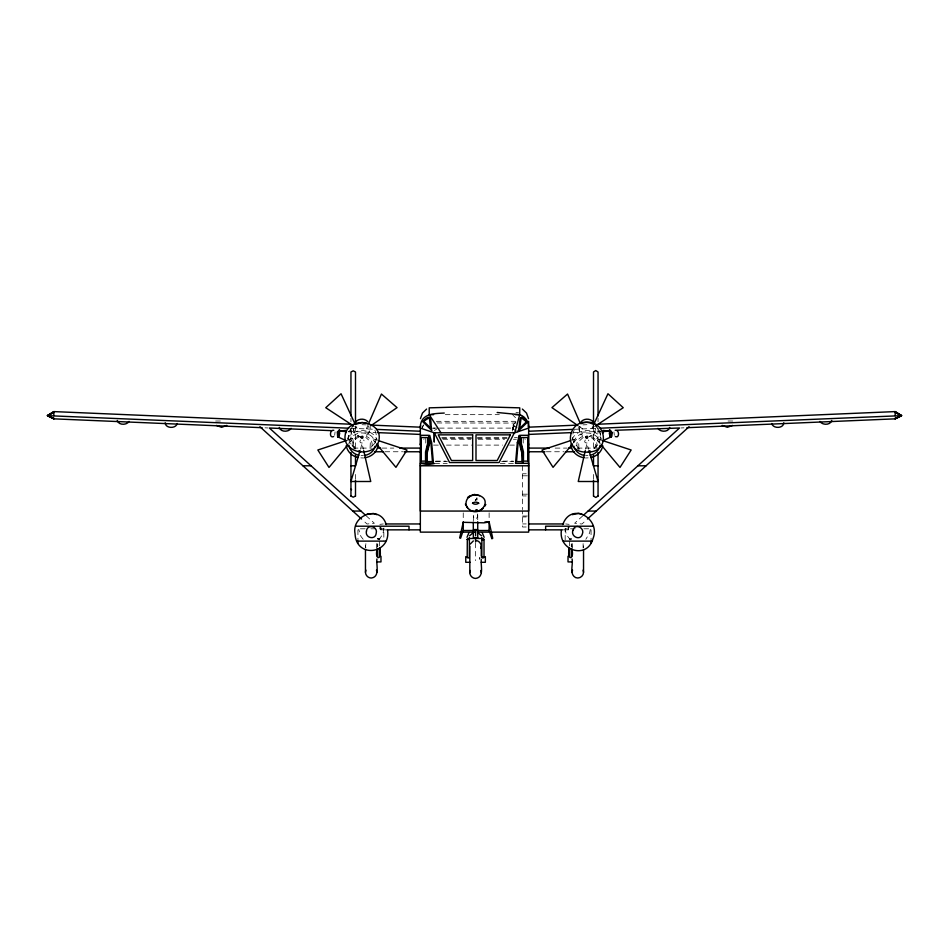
<?xml version="1.0" encoding="UTF-8"?>
<svg xmlns="http://www.w3.org/2000/svg" width="949" height="949" viewBox="0 0 949 949"><rect width="100%" height="100%" fill="white"/><g stroke="black" fill="none" stroke-linecap="round" stroke-linejoin="round"><path stroke-width="0.71" stroke-dasharray="4.75 3.56" d="M477.062 499.921L477.086 497.94M383.93 528.024L382.827 534.251L378.592 540.088M372.055 445.722C372.827 441.676 370.039 437.786 366.338 436.35M512.33 431.107L512.614 427.252L513.789 425.947L516.861 428.046M516.505 430.976L512.792 429.043L513.089 425.022L515.71 422.091M512.792 429.043L513.575 428.841L513.789 425.947M473.29 521.096L473.622 513.172M477.679 513.955L477.394 517.086L476.018 519.067L473.883 518.107L473.29 515.236M353.74 428.379L353.858 432.115L356.112 435.306M476.481 499.909L476.718 497.928M347.725 440.407L349.173 430.846M578.653 426.86L579.554 432.139L582.639 435.437M595.758 428.177L594.501 432.53L591.263 435.662A8.505 8.505 0 0 1 589.163 436.481L591.263 435.662M613.92 431.866L614.323 435.306M590.302 529.257L589.59 533.018L585.83 539.281M365.46 547.668L365.887 543.647M572.081 546.316L572.508 543.647M376.468 548.036L376.492 543.647M583.101 548.036L583.113 543.647M585.64 449.221L586.921 443.61L588.57 449.221M573.955 442.234C576.565 429.802 597.289 429.921 599.91 442.341M596.316 447.287C598.356 442.649 594.976 437.406 590.373 436.089M360.43 449.221L362.079 443.61L363.36 449.221M349.09 442.341C351.711 429.921 372.435 429.802 375.045 442.234M370.098 447.43L370.359 441.629L365.792 437.37M475.212 500.764L475.627 499.352L475.959 500.609M334.677 435.306L335.08 431.866M367.465 426.22L366.302 428.901L369.849 426.445M593.208 425.591L591.974 428.236L594.382 426.659M422.103 427.584L423.266 425.081M580.017 426.303L579.02 431.759L581.085 435.033M422.4 427.489L423.764 424.927M571.939 439.482C577.075 428.035 595.379 427.584 601.346 438.509M594.027 448.64C597.502 444.678 594.75 438.379 589.922 437.145M351.688 427.821L350.276 429.802A14.342 14.342 0 0 0 350.632 443.93M374.677 443.302L369.73 448.604M347.654 438.509C353.621 427.584 371.925 428.035 377.061 439.482M513.836 424.191L513.077 425.223L514.37 426.338L512.602 427.477L513.789 428.046L512.614 427.252M597.609 444.891L594.133 448.248M348.674 443.871L353.36 438.26L347.892 440.075M573.481 442.875L577.194 438.426L571.559 440.289M367.915 435.033L370.205 429.885L367.607 424.844M360.561 440.004C357.405 444.025 366.836 444.025 363.681 440.004M585.319 440.004C582.164 444.025 591.595 444.025 588.439 440.004M592.888 435.306L595.142 432.115L595.26 428.379M582.888 515.746L574.631 523.255L581.939 524.014L586.328 520.028M366.361 435.437L370.252 430.004L370.134 425.46M582.662 436.35C578.961 437.786 576.173 441.676 576.945 445.722M583.208 437.37L578.641 441.629L578.902 447.43M434.369 430.443L436.552 429.304M358.627 436.089C354.024 437.406 350.644 442.649 352.684 447.287M359.078 437.145C354.25 438.379 351.498 444.678 354.973 448.64M513.326 428.106L512.543 428.307L513.575 428.841M582.876 424.867L586.957 424.701M573.659 429.328L598.012 428.296M572.852 432.554L600.847 431.356M681.074 427.952L683.968 427.821M585.652 455.639L587.941 455.567M585.391 457.976L588.166 457.881M445.283 414.666L499.304 414.666M215.637 421.024L220.963 421.024M728.037 421.024L733.363 421.024M436.35 421.32L516.351 421.32M433.598 428.106L437.975 428.106M439.434 428.106L513.907 428.106M432.353 428.165L434.915 428.165M441.783 437.548L471.546 437.548M477.454 437.548L507.027 437.548M514.417 437.548L517.371 437.548M442.009 438.331L471.546 438.331M477.454 438.331L506.991 438.331M442.898 439.245L470.823 439.245M478.177 439.245L504.631 439.245M513.445 439.245L516.386 439.245M433.527 445.105L439.375 445.105M446.445 445.105L471.57 445.105M477.43 445.105L502.555 445.105M509.625 445.105L515.473 445.105M353.23 448.094L371.711 448.094M382.032 448.094L393.823 448.094M555.177 448.094L566.968 448.094M577.289 448.094L598.048 448.094M384.974 451.76L402.661 451.76M546.339 451.76L564.026 451.76M435.662 461.107L445.994 461.107M503.006 461.107L513.338 461.107M435.401 461.594L447.442 461.594M501.558 461.594L513.599 461.594M434.844 463.337L447.216 463.337M500.301 463.337L514.156 463.337M522.614 473.776L526.232 473.776M522.614 475.805L528.652 475.805M522.614 494.18L528.652 494.18M522.614 495.936L526.232 495.936M522.614 516.019L528.652 516.019M522.614 516.956L526.232 516.956M383.325 523.955L379.885 524.346M522.614 523.931L526.232 523.931M565.675 523.955L569.115 524.346M526.232 526.992L522.614 526.992L522.614 511.06M365.14 528.807L357.939 528.807L357.939 539.744M370.893 528.807L383.835 528.807L383.835 541.12M575.236 528.807L565.165 528.807L565.165 541.12M583.86 528.807L591.061 528.807L591.061 539.744M386.101 529.85L379.885 529.85L379.885 526.209M562.887 529.85L569.115 529.85L569.115 526.209M437.109 422.957L510.432 423.064A134.544 13.227 0 0 0 516.007 423.029M361.059 455.567L363.348 455.639M360.834 457.881L363.609 457.976M362.043 424.701L366.124 424.867M350.988 428.296L375.341 429.328M265.032 427.821L267.926 427.952M348.153 431.356L376.148 432.554M515.971 412.388L518.486 412.518M601.108 440.075L595.64 438.26L600.326 443.871M377.441 440.289L371.806 438.426L375.519 442.875M357.737 435.662L359.837 436.481A8.505 8.505 0 0 1 357.737 435.662L354.499 432.53L353.242 428.177M354.618 426.659L357.026 428.236L355.792 425.591M513.089 425.022L517.43 427.975M579.151 426.445L582.698 428.901L581.535 426.22M355.839 448.972L351.391 444.891M579.27 448.604L574.323 443.302M366.112 515.746L374.369 523.255L367.061 524.014L362.672 520.028M512.211 414.274L515.924 418.141M570.408 540.088L566.173 534.251L565.07 528.024M593.196 425.105L594.477 426.623M363.17 539.281L360.94 536.434L358.698 529.257M577.716 447.892L579.115 449.826M596.601 426.825L598.024 428.818M350.952 430.17L354.89 448.877M572.081 545.841L572.532 548.036M365.46 545.841L365.899 548.036M599.827 430.846L601.275 440.407M598.048 418.153L598.048 421.747M598.048 428.367L598.048 443.705M593.505 426.137L593.505 448.343M593.505 474.441L593.505 478.984M583.54 545.841L583.54 547.668M571.63 544.026L571.63 546.932M571.274 543.884L571.274 546.648M569.459 541.12L569.459 546.956M568.629 526.209L568.629 529.85M568.024 527.419L568.024 529.85M523.231 438.331L523.231 445.105M522.614 465.793L522.614 509.601M489.126 512.84L489.126 520.693M479.933 557.431L479.933 558.747M479.589 557.644L479.589 559.412M477.727 515.01L477.727 520.681M475.579 543.042L475.579 560.61M463.242 512.887L463.242 520.977M425.769 438.331L425.769 445.105M380.976 527.419L380.976 529.85M380.371 527.419L380.371 529.85M379.541 541.12L379.541 546.956M377.726 543.884L377.726 546.648M377.37 544.026L377.37 546.932M355.495 426.137L355.495 448.343M355.495 474.441L355.495 478.984M350.952 418.284L350.952 421.747M350.952 428.497L350.952 443.705M524.702 438.865A7.106 7.07 0 0 1 525.378 439.245M423.622 439.245A7.106 7.07 0 0 1 424.298 438.865M374.902 430.253A14.342 14.342 0 0 1 375.211 442.198M573.789 442.198A14.342 14.342 0 0 1 574.098 430.253M598.724 429.802A14.342 14.342 0 0 1 598.368 443.93M569.471 538.949L571.63 538.996L569.471 538.949M377.417 538.89L379.541 539.056L377.417 538.89M377.773 538.771L380.039 538.807L377.88 538.735"/><path stroke-width="1.42" d="M440.988 432.791L429.221 414.666L429.221 407.845L474.476 406.563L519.744 407.845L519.744 414.666A13.108 13.072 0 0 1 528.617 428.106L514.714 432.791L434.286 432.791L434.274 442.068L434.274 432.791L420.348 428.106A13.072 13.037 0 0 1 420.715 423.812C423.029 413.159 435.769 413.55 444.262 413.052M528.652 463.337L528.617 511.06L420.348 511.06L420.348 463.337L434.274 463.551L420.348 465.793L528.652 465.793M387.619 530.503C390.691 554.346 355.958 558.51 355.056 533.765C351.272 514.726 380.419 504.595 386.207 524.56M377.939 444.179C378.153 451.249 371.64 456.932 364.95 457.703M467.299 539.234L469.269 539.59L469.269 537.573M467.015 537.312L468.853 532.864M339.113 430.158L338.069 437.014L338.461 431.297M339.706 430.288L338.224 437.026L344.511 439.933M339.612 430.205L338.224 437.026L339.22 435.982M339.445 434.547L339.695 432.874M345.59 432.851L345.97 430.36L339.113 431.19L345.792 431.51M467.288 557.253L467.299 557.36M483.409 557.17L484.014 557.502L484.014 539.388L483.409 539.044M376.919 558.973C376.041 564.821 380.324 576.992 371.189 578.048C368.105 577.988 365.507 575.379 365.46 572.294L365.46 549.649M481.285 559.364C480.408 565.213 484.69 577.383 475.556 578.439C472.472 578.368 469.874 575.77 469.826 572.686L469.826 546.233M583.54 549.649L583.54 572.294C583.564 576.233 579.246 579.127 575.616 577.609C568.973 574.026 573.362 564.785 572.081 558.973M420.431 418.628L422.459 413.064L426.599 409.078M365.46 572.294L365.899 570.1M469.826 572.686L470.265 570.491M480.846 548.427C482.377 544.797 479.494 540.479 475.556 540.479M572.081 572.294L572.532 570.1M177.202 423.527C176.075 428.901 165.256 428.628 165.209 422.779M669.733 427.382C668.535 432.258 660.326 432.364 657.942 428.367M831.751 420.443C830.553 425.318 822.344 425.413 819.96 421.415M585.319 450.621L578.249 481.499L598.084 481.499L588.985 450.621M600.041 445.318C599.377 450.348 595.082 454.322 590.195 455.235M602.734 445.532C601.939 451.594 596.755 456.374 590.871 457.477M514.714 432.791L519.744 414.666L497.157 412.483M360.015 450.621L350.916 481.499L370.751 481.499L363.681 450.621M337.358 432.092L337.63 436.706M469.494 509.589C479.233 517.715 493.065 500.645 479.553 495.651M484.619 506.422L485.829 504.465M463.242 521.748L463.242 530.503L460.585 538.249L459.66 537.929L463.242 522.318L483.836 522.84L489.126 521.997L492.721 538.249L491.902 538.807L489.126 530.503L489.126 521.748M518.13 431.19C520.847 424.144 517.573 409.458 527.312 422.293L517.739 431.617M375.163 446.184C374.048 451.166 369.446 454.82 364.475 455.425M368.627 423.539L381.439 394.037L397.062 407.619L371.035 425.627M562.793 524.56C571.049 501.38 601.132 518.391 593.018 538.605C587.217 559.791 558.356 550.645 561.381 530.503M593.825 424.262L607.953 393.752L623.244 407.714L595.581 425.876M514.37 432.803L499.067 462.554L449.589 462.554L434.286 432.791M337.393 431.902L339.22 430.17M598.048 496.054L595.77 497.454L593.505 496.054M469.601 535.794L473.658 532.33M129.04 421.415C126.656 425.413 118.447 425.318 117.249 420.443M291.058 428.367C288.674 432.364 280.465 432.258 279.267 427.382M470.253 544.038L473.361 540.918M609.294 430.288L609.78 430.17C612.295 430.976 612.876 435.271 610.919 436.92L611.714 436.196L610.931 437.014L609.887 430.158M352.198 426.896L352.731 426.113M467.193 557.561L467.311 539.293M469.316 539.198L467.193 539.447M347.737 444.998L329.006 467.442L317.844 450.004L346.527 440.526M572.555 443.99L553.053 467.335L541.998 450.051L570.147 440.751M355.495 496.054L353.23 497.193L350.952 496.054M483.468 539.091C485.164 540.539 479.886 539.435 482.661 538.973M333.823 430.288C329.576 429.28 329.173 438.829 333.668 436.564M583.92 514.809L679.531 427.999L615.177 430.288M587.431 519.032L689.069 426.73M355.602 421.902L357.358 420.454A8.505 8.505 0 0 1 365.982 420.229L367.797 421.581M226.823 425.413L221.627 427.299L216.431 425.413M483.29 508.249L479.221 510.799M732.569 425.413L727.373 427.299L722.177 425.413M469.791 496.588L467.549 497.679L469.494 496.09L474.464 494.429L479.553 495.627A11.483 11.483 0 0 0 472.009 495.508C465.651 496.979 463.587 506.161 469.506 509.566M581.203 421.581L583.018 420.229A8.505 8.505 0 0 1 591.642 420.454L593.398 421.902M350.762 424.215L53.82 411.593L47.45 415.662L53.82 418.841L262.138 427.702M53.82 411.7L47.45 415.662L53.82 418.758M53.82 412.044L47.45 415.662L53.82 418.485M686.862 427.702L895.18 418.841L901.55 415.662L895.18 411.593L598.238 424.215M895.18 418.758L901.55 415.662L895.18 411.7M53.82 412.613L47.45 415.662L348.698 428.201M604.489 439.933L610.776 437.026L609.732 430.17M355.223 424.5L362.115 422.424L367.975 423.693M895.18 418.485L901.55 415.662L895.18 412.044M581.025 423.693C604.762 414.286 613.873 452.483 586.885 452.175C558.866 452.459 570.183 412.483 593.777 424.5M572.283 514.643L578.748 513.302L581.986 514.133M588.344 451.736L590.539 451.155M367.014 514.133L373.562 513.48L376.717 514.643M482.567 539.02L481.89 539.542L483.931 539.412M482.567 557.146L481.831 557.561L481.878 537.573M609.78 435.982L609.91 436.908L610.907 436.896M472.543 503.195C474.405 501.748 476.861 501.772 478.711 503.195M478.711 503.195C476.801 504.465 474.405 504.702 472.543 503.184M465.366 504.144L467.738 508.012M476.018 530.277C481.475 529.317 469.85 529.269 474.868 530.277M468.64 557.929L467.81 557.905M483.278 557.929L482.448 557.905M603.208 431.51L609.887 431.19L603.03 430.36L603.41 432.851M528.652 427.18L577.241 425.116M528.652 431.249L572.413 429.387M600.302 428.201L901.55 415.662L895.18 412.613M528.652 434.428L571.381 432.614M484.809 522.057L489.126 521.997M429.221 414.666L433.598 414.666M515.366 414.666L519.744 414.666M610.421 437.026L609.388 430.205M377.607 448.094L380.549 448.094M399.719 448.094L420.348 448.094L420.348 532.128L474.5 532.128M528.652 448.094L549.281 448.094M568.451 448.094L571.393 448.094M374.653 451.76L383.503 451.76M404.132 451.76L420.348 451.76M528.652 451.76L544.868 451.76M565.497 451.76L574.347 451.76M302.945 465.793L311.094 465.793M350.952 465.793L355.495 465.793L355.495 455.473M598.048 465.793L593.505 465.793L593.505 455.473M637.906 465.793L646.055 465.793M352.791 511.06L360.952 511.06M588.048 511.06L596.209 511.06M385.353 523.955L420.348 523.955M528.652 523.955L563.647 523.955M355.958 526.209L409.019 526.209L409.019 529.85M593.042 526.209L545.639 526.209L545.639 529.85M386.884 529.85L420.348 529.85M528.652 529.85L562.425 529.85M463.242 530.503L489.126 530.503M477.43 532.128L528.652 532.128L528.652 421.32M469.269 538.463L481.878 538.463M357.097 541.12L385.626 541.12M563.374 541.12L591.903 541.12M376.658 561.915L380.976 561.915L380.976 556.233M572.342 561.915L568.024 561.915L568.024 556.233M470.087 562.294L465.769 562.294L465.769 556.612M481.285 562.294L485.354 562.294L485.354 556.612M371.759 425.116L420.348 427.18L420.348 445.105A7.106 7.07 0 0 1 420.763 442.827M376.587 429.387L420.348 431.249M331.948 430.668L269.386 428.011L365.08 514.809M377.619 432.614L420.348 434.428M584.525 455.425C579.554 454.82 574.952 451.166 573.837 446.184M584.05 457.703C577.36 456.932 570.847 451.249 571.061 444.179M477.632 537.644L473.349 537.632L473.29 522.258M358.461 451.155L360.656 451.736M358.805 455.235C353.918 454.322 349.623 450.348 348.959 445.318M358.129 457.477C352.245 456.374 347.061 451.594 346.266 445.532M602.473 440.526L631.156 450.004L619.994 467.442L601.263 444.998M378.853 440.751L407.002 450.051L395.947 467.335L376.445 443.99M477.501 532.33L481.546 535.794M615.332 436.564C618.902 438.545 619.602 432.103 617.028 430.644M351.581 489.684L350.952 489.233M353.419 425.876L325.756 407.714L341.047 393.752L355.175 424.262M522.365 409.078L526.505 413.064L528.522 418.628M577.965 425.627L551.938 407.619L567.561 394.037L580.373 423.539M259.931 426.73L361.569 519.032M431.57 430.265C430.312 423.574 433.017 410.348 422.72 421.724L431.795 430.49M596.269 426.113L596.802 426.896M482.294 532.864L484.144 537.312M469.316 557.407L469.375 539.388M611.642 432.092L611.903 432.91M771.798 423.527C772.925 428.901 783.744 428.628 783.791 422.779M583.101 570.1L583.54 572.294M480.846 570.491L481.285 572.686M376.468 570.1L376.919 572.294M610.539 431.297L611.37 436.706M609.305 432.874L609.555 434.547M895.18 411.593L895.18 415.662M895.18 418.046L895.18 418.841M598.048 415.899L598.048 371.984L595.77 370.561L593.505 371.984L593.505 423.218M598.048 452.519L598.048 496.125M593.505 480.206L593.505 496.125M591.061 541.12L591.061 543.006M572.081 549.649L572.081 555.734M571.63 548.392C575.248 560.539 565.924 560.8 569.459 548.415M571.274 549.412L571.274 556.328M568.961 548.036L568.961 556.328M481.285 546.233L481.285 556.126M477.727 521.76L477.727 537.703M475.579 531.333L475.579 535.722M475.579 538.652L475.579 541.986M466.706 556.719L466.706 557.395M380.039 548.036L380.039 556.328M379.541 548.415C383.076 560.8 373.752 560.539 377.37 548.392M377.726 549.412L377.726 556.328M376.919 549.649L376.919 555.734M357.939 541.12L357.939 543.006M355.495 423.218L355.495 371.984L353.23 370.834L350.952 371.984L350.952 415.899M355.495 480.206L355.495 496.125M350.952 452.519L350.952 496.125M53.82 411.593L53.82 415.662M53.82 418.046L53.82 418.841M528.237 442.827A7.106 7.07 0 0 1 528.652 445.105M528.237 425.816A7.106 7.07 0 0 1 528.605 427.323M420.395 427.323A7.106 7.07 0 0 1 420.763 425.816M476.92 509.874L476.896 511.131L476.007 511.12L475.888 509.862L476.92 509.874M366.456 531.12C364.641 538 375.602 540.574 376.231 533.148C378.046 526.268 367.073 523.694 366.456 531.12M517.335 442.637L515.532 463.337L522.424 463.337C523.504 453.752 519.696 444.666 519.293 435.306L517.335 442.637M518.095 442.803L516.553 461.594L522.033 461.594L522.033 453.859L519.328 443.076L519.328 439.245L518.095 442.803M521.203 417.679L519.577 428.438L526.458 421.795L521.203 417.679M345.495 433.444C340.442 452.981 373.313 459.34 378.734 441.143C383.787 421.617 350.916 415.259 345.495 433.444M360.845 437.003C362.53 441.415 364.701 433.859 360.845 437.003M585.616 437.003C587.301 441.415 589.471 433.859 585.616 437.003M572.994 530.171C570.207 536.47 580.397 541.369 582.33 534.097C585.118 527.798 574.916 522.899 572.994 530.171M420.585 445.057L420.514 463.337L426.03 463.337C424.642 453.729 428.972 444.773 428.651 435.306L420.585 435.306L420.585 445.057M421.273 444.903L421.012 461.107L425.532 461.107L425.532 451.973L427.655 443.515L427.655 437.548L421.273 437.548L421.273 444.903M429.126 443.195L426.576 453.349L426.576 463.337L433.456 463.337L431.665 442.637L429.707 435.306L429.126 443.195M429.672 443.076L426.967 453.859L426.967 461.594L432.447 461.594L430.905 442.803L429.672 439.245L429.672 443.076M510.42 434.856L497.229 460.502L475.995 460.502L475.995 434.856L510.42 434.856M423.645 421.202L430.561 427.987L429.351 417.69L423.645 421.202M472.661 434.856L438.248 434.856L451.439 460.502L472.661 460.502L472.661 434.856M528.415 435.306L520.349 435.306C520.028 444.773 524.346 453.729 522.97 463.337L528.486 463.337L528.415 435.306M527.727 437.548L521.333 437.548L521.333 443.515L523.457 451.973L523.457 461.107L527.988 461.107L527.727 437.548"/></g></svg>
